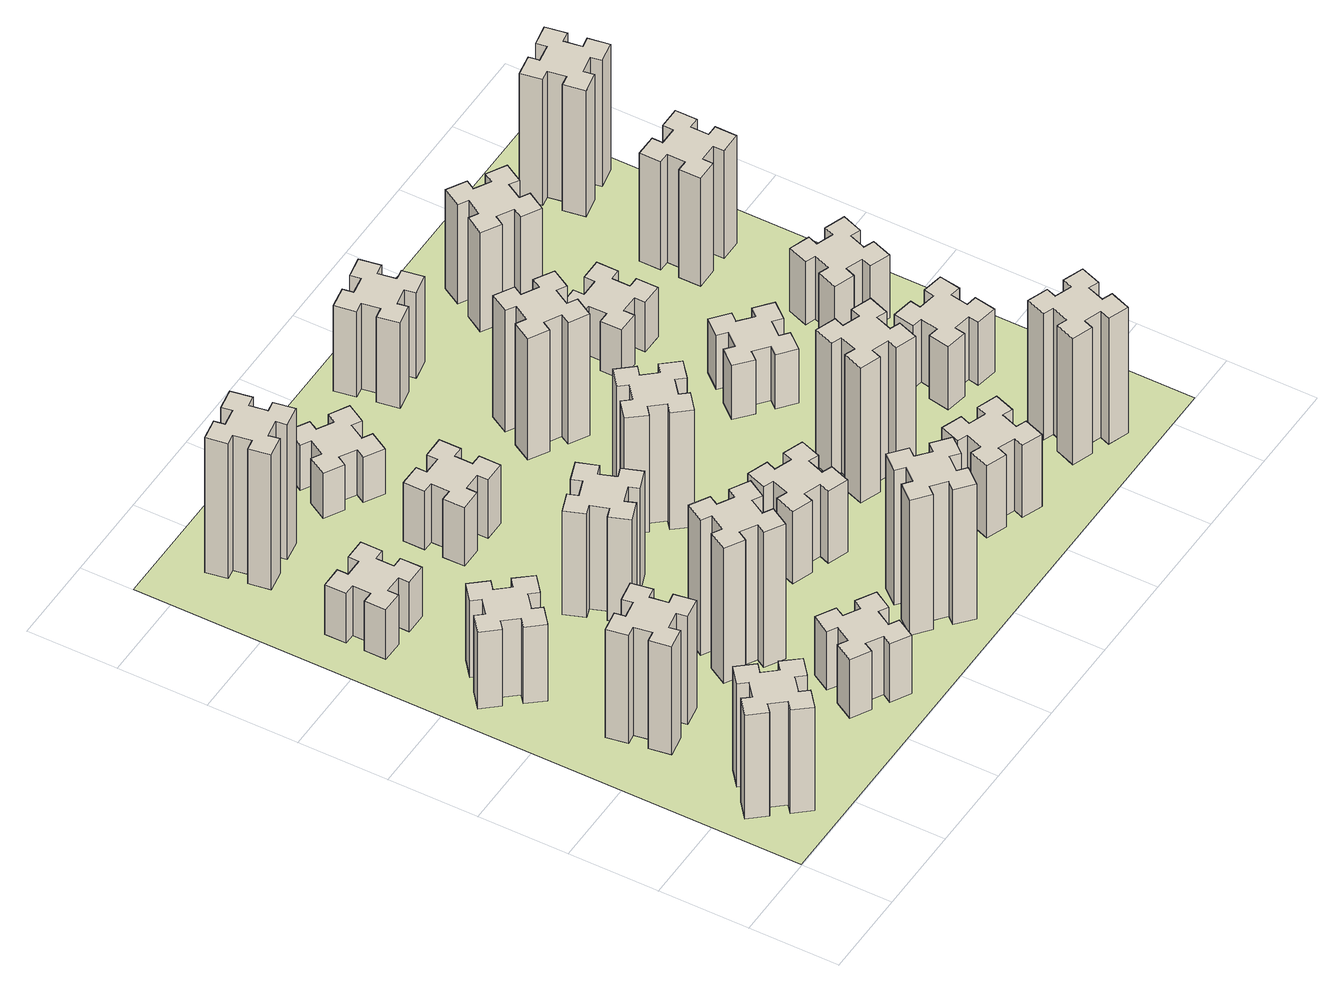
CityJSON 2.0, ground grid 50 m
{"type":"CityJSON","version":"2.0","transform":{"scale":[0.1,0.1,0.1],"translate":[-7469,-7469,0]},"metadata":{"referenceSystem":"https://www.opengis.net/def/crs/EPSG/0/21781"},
"CityObjects":{
"building1":{"type":"Building","attributes":{"class":"1000","function":"1000","usage":"1000","yearOfConstruction":2016,"roofType":"1000","measuredHeight":69,"storeysAboveGround":30,"storeysBelowGround":0},"geometry":[{"type":"Solid","lod":"1","boundaries":[[[[0,1,2,3,4,5,6,7,8,9,10,11,12,13,14,15,16,17,18,19]],[[17,16,20,21]],[[16,15,22,20]],[[15,14,23,22]],[[14,13,24,23]],[[13,12,25,24]],[[12,11,26,25]],[[11,10,27,26]],[[10,9,28,27]],[[9,8,29,28]],[[8,7,30,29]],[[7,6,31,30]],[[6,5,32,31]],[[5,4,33,32]],[[4,3,34,33]],[[3,2,35,34]],[[2,1,36,35]],[[1,0,37,36]],[[0,19,38,37]],[[19,18,39,38]],[[18,17,21,39]],[[24,25,26,27,28,29,30,31,32,33,34,35,36,37,38,39,21,20,22,23]]]]}]},
"building2":{"type":"Building","attributes":{"class":"1000","function":"1000","usage":"1000","yearOfConstruction":2016,"roofType":"1000","measuredHeight":72,"storeysAboveGround":30,"storeysBelowGround":0},"geometry":[{"type":"Solid","lod":"1","boundaries":[[[[40,41,42,43,44,45,46,47,48,49,50,51,52,53,54,55,56,57,58,59]],[[57,56,60,61]],[[56,55,62,60]],[[55,54,63,62]],[[54,53,64,63]],[[53,52,65,64]],[[52,51,66,65]],[[51,50,67,66]],[[50,49,68,67]],[[49,48,69,68]],[[48,47,70,69]],[[47,46,71,70]],[[46,45,72,71]],[[45,44,73,72]],[[44,43,74,73]],[[43,42,75,74]],[[42,41,76,75]],[[41,40,77,76]],[[40,59,78,77]],[[59,58,79,78]],[[58,57,61,79]],[[64,65,66,67,68,69,70,71,72,73,74,75,76,77,78,79,61,60,62,63]]]]}]},
"building3":{"type":"Building","attributes":{"class":"1000","function":"1000","usage":"1000","yearOfConstruction":2016,"roofType":"1000","measuredHeight":51,"storeysAboveGround":30,"storeysBelowGround":0},"geometry":[{"type":"Solid","lod":"1","boundaries":[[[[80,81,82,83,84,85,86,87,88,89,90,91,92,93,94,95,96,97,98,99]],[[97,96,100,101]],[[96,95,102,100]],[[95,94,103,102]],[[94,93,104,103]],[[93,92,105,104]],[[92,91,106,105]],[[91,90,107,106]],[[90,89,108,107]],[[89,88,109,108]],[[88,87,110,109]],[[87,86,111,110]],[[86,85,112,111]],[[85,84,113,112]],[[84,83,114,113]],[[83,82,115,114]],[[82,81,116,115]],[[81,80,117,116]],[[80,99,118,117]],[[99,98,119,118]],[[98,97,101,119]],[[104,105,106,107,108,109,110,111,112,113,114,115,116,117,118,119,101,100,102,103]]]]}]},
"building4":{"type":"Building","attributes":{"class":"1000","function":"1000","usage":"1000","yearOfConstruction":2016,"roofType":"1000","measuredHeight":33,"storeysAboveGround":30,"storeysBelowGround":0},"geometry":[{"type":"Solid","lod":"1","boundaries":[[[[120,121,122,123,124,125,126,127,128,129,130,131,132,133,134,135,136,137,138,139]],[[137,136,140,141]],[[136,135,142,140]],[[135,134,143,142]],[[134,133,144,143]],[[133,132,145,144]],[[132,131,146,145]],[[131,130,147,146]],[[130,129,148,147]],[[129,128,149,148]],[[128,127,150,149]],[[127,126,151,150]],[[126,125,152,151]],[[125,124,153,152]],[[124,123,154,153]],[[123,122,155,154]],[[122,121,156,155]],[[121,120,157,156]],[[120,139,158,157]],[[139,138,159,158]],[[138,137,141,159]],[[144,145,146,147,148,149,150,151,152,153,154,155,156,157,158,159,141,140,142,143]]]]}]},
"building5":{"type":"Building","attributes":{"class":"1000","function":"1000","usage":"1000","yearOfConstruction":2016,"roofType":"1000","measuredHeight":39,"storeysAboveGround":30,"storeysBelowGround":0},"geometry":[{"type":"Solid","lod":"1","boundaries":[[[[160,161,162,163,164,165,166,167,168,169,170,171,172,173,174,175,176,177,178,179]],[[177,176,180,181]],[[176,175,182,180]],[[175,174,183,182]],[[174,173,184,183]],[[173,172,185,184]],[[172,171,186,185]],[[171,170,187,186]],[[170,169,188,187]],[[169,168,189,188]],[[168,167,190,189]],[[167,166,191,190]],[[166,165,192,191]],[[165,164,193,192]],[[164,163,194,193]],[[163,162,195,194]],[[162,161,196,195]],[[161,160,197,196]],[[160,179,198,197]],[[179,178,199,198]],[[178,177,181,199]],[[184,185,186,187,188,189,190,191,192,193,194,195,196,197,198,199,181,180,182,183]]]]}]},
"building6":{"type":"Building","attributes":{"class":"1000","function":"1000","usage":"1000","yearOfConstruction":2016,"roofType":"1000","measuredHeight":90,"storeysAboveGround":30,"storeysBelowGround":0},"geometry":[{"type":"Solid","lod":"1","boundaries":[[[[200,201,202,203,204,205,206,207,208,209,210,211,212,213,214,215,216,217,218,219]],[[217,216,220,221]],[[216,215,222,220]],[[215,214,223,222]],[[214,213,224,223]],[[213,212,225,224]],[[212,211,226,225]],[[211,210,227,226]],[[210,209,228,227]],[[209,208,229,228]],[[208,207,230,229]],[[207,206,231,230]],[[206,205,232,231]],[[205,204,233,232]],[[204,203,234,233]],[[203,202,235,234]],[[202,201,236,235]],[[201,200,237,236]],[[200,219,238,237]],[[219,218,239,238]],[[218,217,221,239]],[[224,225,226,227,228,229,230,231,232,233,234,235,236,237,238,239,221,220,222,223]]]]}]},
"building7":{"type":"Building","attributes":{"class":"1000","function":"1000","usage":"1000","yearOfConstruction":2016,"roofType":"1000","measuredHeight":90,"storeysAboveGround":30,"storeysBelowGround":0},"geometry":[{"type":"Solid","lod":"1","boundaries":[[[[240,241,242,243,244,245,246,247,248,249,250,251,252,253,254,255,256,257,258,259]],[[257,256,260,261]],[[256,255,262,260]],[[255,254,263,262]],[[254,253,264,263]],[[253,252,265,264]],[[252,251,266,265]],[[251,250,267,266]],[[250,249,268,267]],[[249,248,269,268]],[[248,247,270,269]],[[247,246,271,270]],[[246,245,272,271]],[[245,244,273,272]],[[244,243,274,273]],[[243,242,275,274]],[[242,241,276,275]],[[241,240,277,276]],[[240,259,278,277]],[[259,258,279,278]],[[258,257,261,279]],[[264,265,266,267,268,269,270,271,272,273,274,275,276,277,278,279,261,260,262,263]]]]}]},
"building8":{"type":"Building","attributes":{"class":"1000","function":"1000","usage":"1000","yearOfConstruction":2016,"roofType":"1000","measuredHeight":69,"storeysAboveGround":30,"storeysBelowGround":0},"geometry":[{"type":"Solid","lod":"1","boundaries":[[[[280,281,282,283,284,285,286,287,288,289,290,291,292,293,294,295,296,297,298,299]],[[297,296,300,301]],[[296,295,302,300]],[[295,294,303,302]],[[294,293,304,303]],[[293,292,305,304]],[[292,291,306,305]],[[291,290,307,306]],[[290,289,308,307]],[[289,288,309,308]],[[288,287,310,309]],[[287,286,311,310]],[[286,285,312,311]],[[285,284,313,312]],[[284,283,314,313]],[[283,282,315,314]],[[282,281,316,315]],[[281,280,317,316]],[[280,299,318,317]],[[299,298,319,318]],[[298,297,301,319]],[[304,305,306,307,308,309,310,311,312,313,314,315,316,317,318,319,301,300,302,303]]]]}]},
"building9":{"type":"Building","attributes":{"class":"1000","function":"1000","usage":"1000","yearOfConstruction":2016,"roofType":"1000","measuredHeight":39,"storeysAboveGround":30,"storeysBelowGround":0},"geometry":[{"type":"Solid","lod":"1","boundaries":[[[[320,321,322,323,324,325,326,327,328,329,330,331,332,333,334,335,336,337,338,339]],[[337,336,340,341]],[[336,335,342,340]],[[335,334,343,342]],[[334,333,344,343]],[[333,332,345,344]],[[332,331,346,345]],[[331,330,347,346]],[[330,329,348,347]],[[329,328,349,348]],[[328,327,350,349]],[[327,326,351,350]],[[326,325,352,351]],[[325,324,353,352]],[[324,323,354,353]],[[323,322,355,354]],[[322,321,356,355]],[[321,320,357,356]],[[320,339,358,357]],[[339,338,359,358]],[[338,337,341,359]],[[344,345,346,347,348,349,350,351,352,353,354,355,356,357,358,359,341,340,342,343]]]]}]},
"building10":{"type":"Building","attributes":{"class":"1000","function":"1000","usage":"1000","yearOfConstruction":2016,"roofType":"1000","measuredHeight":90,"storeysAboveGround":30,"storeysBelowGround":0},"geometry":[{"type":"Solid","lod":"1","boundaries":[[[[360,361,362,363,364,365,366,367,368,369,370,371,372,373,374,375,376,377,378,379]],[[377,376,380,381]],[[376,375,382,380]],[[375,374,383,382]],[[374,373,384,383]],[[373,372,385,384]],[[372,371,386,385]],[[371,370,387,386]],[[370,369,388,387]],[[369,368,389,388]],[[368,367,390,389]],[[367,366,391,390]],[[366,365,392,391]],[[365,364,393,392]],[[364,363,394,393]],[[363,362,395,394]],[[362,361,396,395]],[[361,360,397,396]],[[360,379,398,397]],[[379,378,399,398]],[[378,377,381,399]],[[384,385,386,387,388,389,390,391,392,393,394,395,396,397,398,399,381,380,382,383]]]]}]},
"building11":{"type":"Building","attributes":{"class":"1000","function":"1000","usage":"1000","yearOfConstruction":2016,"roofType":"1000","measuredHeight":30,"storeysAboveGround":30,"storeysBelowGround":0},"geometry":[{"type":"Solid","lod":"1","boundaries":[[[[400,401,402,403,404,405,406,407,408,409,410,411,412,413,414,415,416,417,418,419]],[[417,416,420,421]],[[416,415,422,420]],[[415,414,423,422]],[[414,413,424,423]],[[413,412,425,424]],[[412,411,426,425]],[[411,410,427,426]],[[410,409,428,427]],[[409,408,429,428]],[[408,407,430,429]],[[407,406,431,430]],[[406,405,432,431]],[[405,404,433,432]],[[404,403,434,433]],[[403,402,435,434]],[[402,401,436,435]],[[401,400,437,436]],[[400,419,438,437]],[[419,418,439,438]],[[418,417,421,439]],[[424,425,426,427,428,429,430,431,432,433,434,435,436,437,438,439,421,420,422,423]]]]}]},
"building12":{"type":"Building","attributes":{"class":"1000","function":"1000","usage":"1000","yearOfConstruction":2016,"roofType":"1000","measuredHeight":48,"storeysAboveGround":30,"storeysBelowGround":0},"geometry":[{"type":"Solid","lod":"1","boundaries":[[[[440,441,442,443,444,445,446,447,448,449,450,451,452,453,454,455,456,457,458,459]],[[457,456,460,461]],[[456,455,462,460]],[[455,454,463,462]],[[454,453,464,463]],[[453,452,465,464]],[[452,451,466,465]],[[451,450,467,466]],[[450,449,468,467]],[[449,448,469,468]],[[448,447,470,469]],[[447,446,471,470]],[[446,445,472,471]],[[445,444,473,472]],[[444,443,474,473]],[[443,442,475,474]],[[442,441,476,475]],[[441,440,477,476]],[[440,459,478,477]],[[459,458,479,478]],[[458,457,461,479]],[[464,465,466,467,468,469,470,471,472,473,474,475,476,477,478,479,461,460,462,463]]]]}]},
"building13":{"type":"Building","attributes":{"class":"1000","function":"1000","usage":"1000","yearOfConstruction":2016,"roofType":"1000","measuredHeight":78,"storeysAboveGround":30,"storeysBelowGround":0},"geometry":[{"type":"Solid","lod":"1","boundaries":[[[[480,481,482,483,484,485,486,487,488,489,490,491,492,493,494,495,496,497,498,499]],[[497,496,500,501]],[[496,495,502,500]],[[495,494,503,502]],[[494,493,504,503]],[[493,492,505,504]],[[492,491,506,505]],[[491,490,507,506]],[[490,489,508,507]],[[489,488,509,508]],[[488,487,510,509]],[[487,486,511,510]],[[486,485,512,511]],[[485,484,513,512]],[[484,483,514,513]],[[483,482,515,514]],[[482,481,516,515]],[[481,480,517,516]],[[480,499,518,517]],[[499,498,519,518]],[[498,497,501,519]],[[504,505,506,507,508,509,510,511,512,513,514,515,516,517,518,519,501,500,502,503]]]]}]},
"building14":{"type":"Building","attributes":{"class":"1000","function":"1000","usage":"1000","yearOfConstruction":2016,"roofType":"1000","measuredHeight":81,"storeysAboveGround":30,"storeysBelowGround":0},"geometry":[{"type":"Solid","lod":"1","boundaries":[[[[520,521,522,523,524,525,526,527,528,529,530,531,532,533,534,535,536,537,538,539]],[[537,536,540,541]],[[536,535,542,540]],[[535,534,543,542]],[[534,533,544,543]],[[533,532,545,544]],[[532,531,546,545]],[[531,530,547,546]],[[530,529,548,547]],[[529,528,549,548]],[[528,527,550,549]],[[527,526,551,550]],[[526,525,552,551]],[[525,524,553,552]],[[524,523,554,553]],[[523,522,555,554]],[[522,521,556,555]],[[521,520,557,556]],[[520,539,558,557]],[[539,538,559,558]],[[538,537,541,559]],[[544,545,546,547,548,549,550,551,552,553,554,555,556,557,558,559,541,540,542,543]]]]}]},
"building15":{"type":"Building","attributes":{"class":"1000","function":"1000","usage":"1000","yearOfConstruction":2016,"roofType":"1000","measuredHeight":48,"storeysAboveGround":30,"storeysBelowGround":0},"geometry":[{"type":"Solid","lod":"1","boundaries":[[[[560,561,562,563,564,565,566,567,568,569,570,571,572,573,574,575,576,577,578,579]],[[577,576,580,581]],[[576,575,582,580]],[[575,574,583,582]],[[574,573,584,583]],[[573,572,585,584]],[[572,571,586,585]],[[571,570,587,586]],[[570,569,588,587]],[[569,568,589,588]],[[568,567,590,589]],[[567,566,591,590]],[[566,565,592,591]],[[565,564,593,592]],[[564,563,594,593]],[[563,562,595,594]],[[562,561,596,595]],[[561,560,597,596]],[[560,579,598,597]],[[579,578,599,598]],[[578,577,581,599]],[[584,585,586,587,588,589,590,591,592,593,594,595,596,597,598,599,581,580,582,583]]]]}]},
"building16":{"type":"Building","attributes":{"class":"1000","function":"1000","usage":"1000","yearOfConstruction":2016,"roofType":"1000","measuredHeight":90,"storeysAboveGround":30,"storeysBelowGround":0},"geometry":[{"type":"Solid","lod":"1","boundaries":[[[[600,601,602,603,604,605,606,607,608,609,610,611,612,613,614,615,616,617,618,619]],[[617,616,620,621]],[[616,615,622,620]],[[615,614,623,622]],[[614,613,624,623]],[[613,612,625,624]],[[612,611,626,625]],[[611,610,627,626]],[[610,609,628,627]],[[609,608,629,628]],[[608,607,630,629]],[[607,606,631,630]],[[606,605,632,631]],[[605,604,633,632]],[[604,603,634,633]],[[603,602,635,634]],[[602,601,636,635]],[[601,600,637,636]],[[600,619,638,637]],[[619,618,639,638]],[[618,617,621,639]],[[624,625,626,627,628,629,630,631,632,633,634,635,636,637,638,639,621,620,622,623]]]]}]},
"building17":{"type":"Building","attributes":{"class":"1000","function":"1000","usage":"1000","yearOfConstruction":2016,"roofType":"1000","measuredHeight":57,"storeysAboveGround":30,"storeysBelowGround":0},"geometry":[{"type":"Solid","lod":"1","boundaries":[[[[640,641,642,643,644,645,646,647,648,649,650,651,652,653,654,655,656,657,658,659]],[[657,656,660,661]],[[656,655,662,660]],[[655,654,663,662]],[[654,653,664,663]],[[653,652,665,664]],[[652,651,666,665]],[[651,650,667,666]],[[650,649,668,667]],[[649,648,669,668]],[[648,647,670,669]],[[647,646,671,670]],[[646,645,672,671]],[[645,644,673,672]],[[644,643,674,673]],[[643,642,675,674]],[[642,641,676,675]],[[641,640,677,676]],[[640,659,678,677]],[[659,658,679,678]],[[658,657,661,679]],[[664,665,666,667,668,669,670,671,672,673,674,675,676,677,678,679,661,660,662,663]]]]}]},
"building18":{"type":"Building","attributes":{"class":"1000","function":"1000","usage":"1000","yearOfConstruction":2016,"roofType":"1000","measuredHeight":36,"storeysAboveGround":30,"storeysBelowGround":0},"geometry":[{"type":"Solid","lod":"1","boundaries":[[[[680,681,682,683,684,685,686,687,688,689,690,691,692,693,694,695,696,697,698,699]],[[697,696,700,701]],[[696,695,702,700]],[[695,694,703,702]],[[694,693,704,703]],[[693,692,705,704]],[[692,691,706,705]],[[691,690,707,706]],[[690,689,708,707]],[[689,688,709,708]],[[688,687,710,709]],[[687,686,711,710]],[[686,685,712,711]],[[685,684,713,712]],[[684,683,714,713]],[[683,682,715,714]],[[682,681,716,715]],[[681,680,717,716]],[[680,699,718,717]],[[699,698,719,718]],[[698,697,701,719]],[[704,705,706,707,708,709,710,711,712,713,714,715,716,717,718,719,701,700,702,703]]]]}]},
"building19":{"type":"Building","attributes":{"class":"1000","function":"1000","usage":"1000","yearOfConstruction":2016,"roofType":"1000","measuredHeight":84,"storeysAboveGround":30,"storeysBelowGround":0},"geometry":[{"type":"Solid","lod":"1","boundaries":[[[[720,721,722,723,724,725,726,727,728,729,730,731,732,733,734,735,736,737,738,739]],[[737,736,740,741]],[[736,735,742,740]],[[735,734,743,742]],[[734,733,744,743]],[[733,732,745,744]],[[732,731,746,745]],[[731,730,747,746]],[[730,729,748,747]],[[729,728,749,748]],[[728,727,750,749]],[[727,726,751,750]],[[726,725,752,751]],[[725,724,753,752]],[[724,723,754,753]],[[723,722,755,754]],[[722,721,756,755]],[[721,720,757,756]],[[720,739,758,757]],[[739,738,759,758]],[[738,737,741,759]],[[744,745,746,747,748,749,750,751,752,753,754,755,756,757,758,759,741,740,742,743]]]]}]},
"building20":{"type":"Building","attributes":{"class":"1000","function":"1000","usage":"1000","yearOfConstruction":2016,"roofType":"1000","measuredHeight":33,"storeysAboveGround":30,"storeysBelowGround":0},"geometry":[{"type":"Solid","lod":"1","boundaries":[[[[760,761,762,763,764,765,766,767,768,769,770,771,772,773,774,775,776,777,778,779]],[[777,776,780,781]],[[776,775,782,780]],[[775,774,783,782]],[[774,773,784,783]],[[773,772,785,784]],[[772,771,786,785]],[[771,770,787,786]],[[770,769,788,787]],[[769,768,789,788]],[[768,767,790,789]],[[767,766,791,790]],[[766,765,792,791]],[[765,764,793,792]],[[764,763,794,793]],[[763,762,795,794]],[[762,761,796,795]],[[761,760,797,796]],[[760,779,798,797]],[[779,778,799,798]],[[778,777,781,799]],[[784,785,786,787,788,789,790,791,792,793,794,795,796,797,798,799,781,780,782,783]]]]}]},
"building21":{"type":"Building","attributes":{"class":"1000","function":"1000","usage":"1000","yearOfConstruction":2016,"roofType":"1000","measuredHeight":66,"storeysAboveGround":30,"storeysBelowGround":0},"geometry":[{"type":"Solid","lod":"1","boundaries":[[[[800,801,802,803,804,805,806,807,808,809,810,811,812,813,814,815,816,817,818,819]],[[817,816,820,821]],[[816,815,822,820]],[[815,814,823,822]],[[814,813,824,823]],[[813,812,825,824]],[[812,811,826,825]],[[811,810,827,826]],[[810,809,828,827]],[[809,808,829,828]],[[808,807,830,829]],[[807,806,831,830]],[[806,805,832,831]],[[805,804,833,832]],[[804,803,834,833]],[[803,802,835,834]],[[802,801,836,835]],[[801,800,837,836]],[[800,819,838,837]],[[819,818,839,838]],[[818,817,821,839]],[[824,825,826,827,828,829,830,831,832,833,834,835,836,837,838,839,821,820,822,823]]]]}]},
"building22":{"type":"Building","attributes":{"class":"1000","function":"1000","usage":"1000","yearOfConstruction":2016,"roofType":"1000","measuredHeight":42,"storeysAboveGround":30,"storeysBelowGround":0},"geometry":[{"type":"Solid","lod":"1","boundaries":[[[[840,841,842,843,844,845,846,847,848,849,850,851,852,853,854,855,856,857,858,859]],[[857,856,860,861]],[[856,855,862,860]],[[855,854,863,862]],[[854,853,864,863]],[[853,852,865,864]],[[852,851,866,865]],[[851,850,867,866]],[[850,849,868,867]],[[849,848,869,868]],[[848,847,870,869]],[[847,846,871,870]],[[846,845,872,871]],[[845,844,873,872]],[[844,843,874,873]],[[843,842,875,874]],[[842,841,876,875]],[[841,840,877,876]],[[840,859,878,877]],[[859,858,879,878]],[[858,857,861,879]],[[864,865,866,867,868,869,870,871,872,873,874,875,876,877,878,879,861,860,862,863]]]]}]},
"building23":{"type":"Building","attributes":{"class":"1000","function":"1000","usage":"1000","yearOfConstruction":2016,"roofType":"1000","measuredHeight":42,"storeysAboveGround":30,"storeysBelowGround":0},"geometry":[{"type":"Solid","lod":"1","boundaries":[[[[880,881,882,883,884,885,886,887,888,889,890,891,892,893,894,895,896,897,898,899]],[[897,896,900,901]],[[896,895,902,900]],[[895,894,903,902]],[[894,893,904,903]],[[893,892,905,904]],[[892,891,906,905]],[[891,890,907,906]],[[890,889,908,907]],[[889,888,909,908]],[[888,887,910,909]],[[887,886,911,910]],[[886,885,912,911]],[[885,884,913,912]],[[884,883,914,913]],[[883,882,915,914]],[[882,881,916,915]],[[881,880,917,916]],[[880,899,918,917]],[[899,898,919,918]],[[898,897,901,919]],[[904,905,906,907,908,909,910,911,912,913,914,915,916,917,918,919,901,900,902,903]]]]}]},
"building24":{"type":"Building","attributes":{"class":"1000","function":"1000","usage":"1000","yearOfConstruction":2016,"roofType":"1000","measuredHeight":72,"storeysAboveGround":30,"storeysBelowGround":0},"geometry":[{"type":"Solid","lod":"1","boundaries":[[[[920,921,922,923,924,925,926,927,928,929,930,931,932,933,934,935,936,937,938,939]],[[937,936,940,941]],[[936,935,942,940]],[[935,934,943,942]],[[934,933,944,943]],[[933,932,945,944]],[[932,931,946,945]],[[931,930,947,946]],[[930,929,948,947]],[[929,928,949,948]],[[928,927,950,949]],[[927,926,951,950]],[[926,925,952,951]],[[925,924,953,952]],[[924,923,954,953]],[[923,922,955,954]],[[922,921,956,955]],[[921,920,957,956]],[[920,939,958,957]],[[939,938,959,958]],[[938,937,941,959]],[[944,945,946,947,948,949,950,951,952,953,954,955,956,957,958,959,941,940,942,943]]]]}]},
"building25":{"type":"Building","attributes":{"class":"1000","function":"1000","usage":"1000","yearOfConstruction":2016,"roofType":"1000","measuredHeight":84,"storeysAboveGround":30,"storeysBelowGround":0},"geometry":[{"type":"Solid","lod":"1","boundaries":[[[[960,961,962,963,964,965,966,967,968,969,970,971,972,973,974,975,976,977,978,979]],[[977,976,980,981]],[[976,975,982,980]],[[975,974,983,982]],[[974,973,984,983]],[[973,972,985,984]],[[972,971,986,985]],[[971,970,987,986]],[[970,969,988,987]],[[969,968,989,988]],[[968,967,990,989]],[[967,966,991,990]],[[966,965,992,991]],[[965,964,993,992]],[[964,963,994,993]],[[963,962,995,994]],[[962,961,996,995]],[[961,960,997,996]],[[960,979,998,997]],[[979,978,999,998]],[[978,977,981,999]],[[984,985,986,987,988,989,990,991,992,993,994,995,996,997,998,999,981,980,982,983]]]]}]},
"landuse1":{"type":"LandUse","attributes":{"name":"plot1","function":"1010"},"geometry":[{"type":"MultiSurface","lod":"1","boundaries":[[[1000,1001,1002,1003]]]}]}
},
"vertices":[
[492,408,0],[427,484,0],[473,523,0],[396,615,0],[304,538,0],[343,492,0],[266,427,0],[228,473,0],[136,396,0],[213,304,0],[259,343,0],[323,266,0],[277,228,0],[354,136,0],[446,213,0],[408,259,0],[484,323,0],[523,277,0],[615,354,0],[538,446,0],[484,323,690],[523,277,690],[408,259,690],[446,213,690],[354,136,690],[277,228,690],[323,266,690],[259,343,690],[213,304,690],[136,396,690],[228,473,690],[266,427,690],[343,492,690],[304,538,690],[396,615,690],[473,523,690],[427,484,690],[492,408,690],[538,446,690],[615,354,690],
[505,1232,0],[407,1215,0],[397,1274,0],[278,1253,0],[299,1135,0],[358,1145,0],[376,1047,0],[317,1037,0],[337,918,0],[456,939,0],[445,998,0],[544,1016,0],[554,957,0],[672,977,0],[651,1096,0],[592,1085,0],[575,1184,0],[634,1194,0],[613,1312,0],[495,1291,0],[575,1184,720],[634,1194,720],[592,1085,720],[651,1096,720],[672,977,720],[554,957,720],[544,1016,720],[445,998,720],[456,939,720],[337,918,720],[317,1037,720],[376,1047,720],[358,1145,720],[299,1135,720],[278,1253,720],[397,1274,720],[407,1215,720],[505,1232,720],[495,1291,720],[613,1312,720],
[492,1888,0],[427,1964,0],[473,2003,0],[396,2095,0],[304,2018,0],[343,1972,0],[266,1907,0],[228,1953,0],[136,1876,0],[213,1784,0],[259,1823,0],[323,1746,0],[277,1708,0],[354,1616,0],[446,1693,0],[408,1739,0],[484,1803,0],[523,1757,0],[615,1834,0],[538,1926,0],[484,1803,510],[523,1757,510],[408,1739,510],[446,1693,510],[354,1616,510],[277,1708,510],[323,1746,510],[259,1823,510],[213,1784,510],[136,1876,510],[228,1953,510],[266,1907,510],[343,1972,510],[304,2018,510],[396,2095,510],[473,2003,510],[427,1964,510],[492,1888,510],[538,1926,510],[615,1834,510],
[485,2545,0],[485,2645,0],[545,2645,0],[545,2765,0],[425,2765,0],[425,2705,0],[325,2705,0],[325,2765,0],[205,2765,0],[205,2645,0],[265,2645,0],[265,2545,0],[205,2545,0],[205,2425,0],[325,2425,0],[325,2485,0],[425,2485,0],[425,2425,0],[545,2425,0],[545,2545,0],[425,2485,330],[425,2425,330],[325,2485,330],[325,2425,330],[205,2425,330],[205,2545,330],[265,2545,330],[265,2645,330],[205,2645,330],[205,2765,330],[325,2765,330],[325,2705,330],[425,2705,330],[425,2765,330],[545,2765,330],[545,2645,330],[485,2645,330],[485,2545,330],[545,2545,330],[545,2425,330],
[1145,474,0],[1095,387,0],[1043,417,0],[983,313,0],[1087,253,0],[1117,305,0],[1204,255,0],[1174,203,0],[1278,143,0],[1338,247,0],[1286,277,0],[1336,364,0],[1388,334,0],[1448,438,0],[1344,498,0],[1314,446,0],[1227,496,0],[1257,548,0],[1153,608,0],[1093,504,0],[1227,496,390],[1257,548,390],[1314,446,390],[1344,498,390],[1448,438,390],[1388,334,390],[1336,364,390],[1286,277,390],[1338,247,390],[1278,143,390],[1174,203,390],[1204,255,390],[1117,305,390],[1087,253,390],[983,313,390],[1043,417,390],[1095,387,390],[1145,474,390],[1093,504,390],[1153,608,390],
[1214,1086,0],[1127,1136,0],[1157,1188,0],[1053,1248,0],[993,1144,0],[1045,1114,0],[995,1027,0],[943,1057,0],[883,953,0],[987,893,0],[1017,945,0],[1104,895,0],[1074,843,0],[1178,783,0],[1238,887,0],[1186,917,0],[1236,1004,0],[1288,974,0],[1348,1078,0],[1244,1138,0],[1236,1004,900],[1288,974,900],[1186,917,900],[1238,887,900],[1178,783,900],[1074,843,900],[1104,895,900],[1017,945,900],[987,893,900],[883,953,900],[943,1057,900],[995,1027,900],[1045,1114,900],[993,1144,900],[1053,1248,900],[1157,1188,900],[1127,1136,900],[1214,1086,900],[1244,1138,900],[1348,1078,900],
[592,3305,0],[575,3404,0],[634,3414,0],[613,3532,0],[495,3511,0],[505,3452,0],[407,3435,0],[397,3494,0],[278,3473,0],[299,3355,0],[358,3365,0],[376,3267,0],[317,3257,0],[337,3138,0],[456,3159,0],[445,3218,0],[544,3236,0],[554,3177,0],[672,3197,0],[651,3316,0],[544,3236,900],[554,3177,900],[445,3218,900],[456,3159,900],[337,3138,900],[317,3257,900],[376,3267,900],[358,3365,900],[299,3355,900],[278,3473,900],[397,3494,900],[407,3435,900],[505,3452,900],[495,3511,900],[613,3532,900],[634,3414,900],[575,3404,900],[592,3305,900],[651,3316,900],[672,3197,900],
[995,1765,0],[1029,1671,0],[973,1650,0],[1014,1537,0],[1127,1579,0],[1106,1635,0],[1200,1669,0],[1220,1613,0],[1333,1654,0],[1292,1767,0],[1236,1746,0],[1202,1840,0],[1258,1860,0],[1217,1973,0],[1104,1932,0],[1125,1876,0],[1031,1842,0],[1010,1898,0],[897,1857,0],[939,1744,0],[1031,1842,690],[1010,1898,690],[1125,1876,690],[1104,1932,690],[1217,1973,690],[1258,1860,690],[1202,1840,690],[1236,1746,690],[1292,1767,690],[1333,1654,690],[1220,1613,690],[1200,1669,690],[1106,1635,690],[1127,1579,690],[1014,1537,690],[973,1650,690],[1029,1671,690],[995,1765,690],[939,1744,690],[897,1857,690],
[1005,2645,0],[1005,2545,0],[945,2545,0],[945,2425,0],[1065,2425,0],[1065,2485,0],[1165,2485,0],[1165,2425,0],[1285,2425,0],[1285,2545,0],[1225,2545,0],[1225,2645,0],[1285,2645,0],[1285,2765,0],[1165,2765,0],[1165,2705,0],[1065,2705,0],[1065,2765,0],[945,2765,0],[945,2645,0],[1065,2705,390],[1065,2765,390],[1165,2705,390],[1165,2765,390],[1285,2765,390],[1285,2645,390],[1225,2645,390],[1225,2545,390],[1285,2545,390],[1285,2425,390],[1165,2425,390],[1165,2485,390],[1065,2485,390],[1065,2425,390],[945,2425,390],[945,2545,390],[1005,2545,390],[1005,2645,390],[945,2645,390],[945,2765,390],
[1746,323,0],[1823,259,0],[1784,213,0],[1876,136,0],[1953,228,0],[1907,266,0],[1972,343,0],[2018,304,0],[2095,396,0],[2003,473,0],[1964,427,0],[1888,492,0],[1926,538,0],[1834,615,0],[1757,523,0],[1803,484,0],[1739,408,0],[1693,446,0],[1616,354,0],[1708,277,0],[1739,408,900],[1693,446,900],[1803,484,900],[1757,523,900],[1834,615,900],[1926,538,900],[1888,492,900],[1964,427,900],[2003,473,900],[2095,396,900],[2018,304,900],[1972,343,900],[1907,266,900],[1953,228,900],[1876,136,900],[1784,213,900],[1823,259,900],[1746,323,900],[1708,277,900],[1616,354,900],
[1186,3137,0],[1236,3224,0],[1288,3194,0],[1348,3298,0],[1244,3358,0],[1214,3306,0],[1127,3356,0],[1157,3408,0],[1053,3468,0],[993,3364,0],[1045,3334,0],[995,3247,0],[943,3277,0],[883,3173,0],[987,3113,0],[1017,3165,0],[1104,3115,0],[1074,3063,0],[1178,3003,0],[1238,3107,0],[1104,3115,300],[1074,3063,300],[1017,3165,300],[987,3113,300],[883,3173,300],[943,3277,300],[995,3247,300],[1045,3334,300],[993,3364,300],[1053,3468,300],[1157,3408,300],[1127,3356,300],[1214,3306,300],[1244,3358,300],[1348,3298,300],[1288,3194,300],[1236,3224,300],[1186,3137,300],[1238,3107,300],[1178,3003,300],
[1769,1200,0],[1735,1106,0],[1679,1127,0],[1637,1014,0],[1750,973,0],[1771,1029,0],[1865,995,0],[1844,939,0],[1957,897,0],[1998,1010,0],[1942,1031,0],[1976,1125,0],[2032,1104,0],[2073,1217,0],[1960,1258,0],[1940,1202,0],[1846,1236,0],[1867,1292,0],[1754,1333,0],[1713,1220,0],[1846,1236,480],[1867,1292,480],[1940,1202,480],[1960,1258,480],[2073,1217,480],[2032,1104,480],[1976,1125,480],[1942,1031,480],[1998,1010,480],[1957,897,480],[1844,939,480],[1865,995,480],[1771,1029,480],[1750,973,480],[1637,1014,480],[1679,1127,480],[1735,1106,480],[1769,1200,480],[1713,1220,480],[1754,1333,480],
[1723,1972,0],[1646,1907,0],[1608,1953,0],[1516,1876,0],[1593,1784,0],[1639,1823,0],[1703,1746,0],[1657,1708,0],[1734,1616,0],[1826,1693,0],[1788,1739,0],[1864,1803,0],[1903,1757,0],[1995,1834,0],[1918,1926,0],[1872,1888,0],[1807,1964,0],[1853,2003,0],[1776,2095,0],[1684,2018,0],[1807,1964,780],[1853,2003,780],[1872,1888,780],[1918,1926,780],[1995,1834,780],[1903,1757,780],[1864,1803,780],[1788,1739,780],[1826,1693,780],[1734,1616,780],[1657,1708,780],[1703,1746,780],[1639,1823,780],[1593,1784,780],[1516,1876,780],[1608,1953,780],[1646,1907,780],[1723,1972,780],[1684,2018,780],[1776,2095,780],
[2054,2666,0],[1967,2716,0],[1997,2768,0],[1893,2828,0],[1833,2724,0],[1885,2694,0],[1835,2607,0],[1783,2637,0],[1723,2533,0],[1827,2473,0],[1857,2525,0],[1944,2475,0],[1914,2423,0],[2018,2363,0],[2078,2467,0],[2026,2497,0],[2076,2584,0],[2128,2554,0],[2188,2658,0],[2084,2718,0],[2076,2584,810],[2128,2554,810],[2026,2497,810],[2078,2467,810],[2018,2363,810],[1914,2423,810],[1944,2475,810],[1857,2525,810],[1827,2473,810],[1723,2533,810],[1783,2637,810],[1835,2607,810],[1885,2694,810],[1833,2724,810],[1893,2828,810],[1997,2768,810],[1967,2716,810],[2054,2666,810],[2084,2718,810],[2188,2658,810],
[2509,560,0],[2475,466,0],[2419,487,0],[2377,374,0],[2490,333,0],[2511,389,0],[2605,355,0],[2584,299,0],[2697,257,0],[2738,370,0],[2682,391,0],[2716,485,0],[2772,464,0],[2813,577,0],[2700,618,0],[2680,562,0],[2586,596,0],[2607,652,0],[2494,693,0],[2453,580,0],[2586,596,480],[2607,652,480],[2680,562,480],[2700,618,480],[2813,577,480],[2772,464,480],[2716,485,480],[2682,391,480],[2738,370,480],[2697,257,480],[2584,299,480],[2605,355,480],[2511,389,480],[2490,333,480],[2377,374,480],[2419,487,480],[2475,466,480],[2509,560,480],[2453,580,480],[2494,693,480],
[2580,1202,0],[2486,1236,0],[2507,1292,0],[2394,1333,0],[2353,1220,0],[2409,1200,0],[2375,1106,0],[2319,1127,0],[2277,1014,0],[2390,973,0],[2411,1029,0],[2505,995,0],[2484,939,0],[2597,897,0],[2638,1010,0],[2582,1031,0],[2616,1125,0],[2672,1104,0],[2713,1217,0],[2600,1258,0],[2616,1125,900],[2672,1104,900],[2582,1031,900],[2638,1010,900],[2597,897,900],[2484,939,900],[2505,995,900],[2411,1029,900],[2390,973,900],[2277,1014,900],[2319,1127,900],[2375,1106,900],[2409,1200,900],[2353,1220,900],[2394,1333,900],[2507,1292,900],[2486,1236,900],[2580,1202,900],[2600,1258,900],[2713,1217,900],
[1738,3465,0],[1756,3367,0],[1697,3357,0],[1717,3238,0],[1836,3259,0],[1825,3318,0],[1924,3336,0],[1934,3277,0],[2052,3297,0],[2031,3416,0],[1972,3405,0],[1955,3504,0],[2014,3514,0],[1993,3632,0],[1875,3611,0],[1885,3552,0],[1787,3535,0],[1777,3594,0],[1658,3573,0],[1679,3455,0],[1787,3535,570],[1777,3594,570],[1885,3552,570],[1875,3611,570],[1993,3632,570],[2014,3514,570],[1955,3504,570],[1972,3405,570],[2031,3416,570],[2052,3297,570],[1934,3277,570],[1924,3336,570],[1825,3318,570],[1836,3259,570],[1717,3238,570],[1697,3357,570],[1756,3367,570],[1738,3465,570],[1679,3455,570],[1658,3573,570],
[2747,1746,0],[2812,1823,0],[2858,1784,0],[2935,1876,0],[2843,1953,0],[2804,1907,0],[2728,1972,0],[2766,2018,0],[2674,2095,0],[2597,2003,0],[2643,1964,0],[2579,1888,0],[2533,1926,0],[2456,1834,0],[2548,1757,0],[2586,1803,0],[2663,1739,0],[2624,1693,0],[2716,1616,0],[2793,1708,0],[2663,1739,360],[2624,1693,360],[2586,1803,360],[2548,1757,360],[2456,1834,360],[2533,1926,360],[2579,1888,360],[2643,1964,360],[2597,2003,360],[2674,2095,360],[2766,2018,360],[2728,1972,360],[2804,1907,360],[2843,1953,360],[2935,1876,360],[2858,1784,360],[2812,1823,360],[2747,1746,360],[2793,1708,360],[2716,1616,360],
[3322,291,0],[3356,385,0],[3412,364,0],[3453,477,0],[3340,518,0],[3320,462,0],[3226,496,0],[3247,552,0],[3134,593,0],[3093,480,0],[3149,460,0],[3115,366,0],[3059,387,0],[3017,274,0],[3130,233,0],[3151,289,0],[3245,255,0],[3224,199,0],[3337,157,0],[3378,270,0],[3245,255,840],[3224,199,840],[3151,289,840],[3130,233,840],[3017,274,840],[3059,387,840],[3115,366,840],[3149,460,840],[3093,480,840],[3134,593,840],[3247,552,840],[3226,496,840],[3320,462,840],[3340,518,840],[3453,477,840],[3412,364,840],[3356,385,840],[3322,291,840],[3378,270,840],[3337,157,840],
[2545,2485,0],[2645,2485,0],[2645,2425,0],[2765,2425,0],[2765,2545,0],[2705,2545,0],[2705,2645,0],[2765,2645,0],[2765,2765,0],[2645,2765,0],[2645,2705,0],[2545,2705,0],[2545,2765,0],[2425,2765,0],[2425,2645,0],[2485,2645,0],[2485,2545,0],[2425,2545,0],[2425,2425,0],[2545,2425,0],[2485,2545,330],[2425,2545,330],[2485,2645,330],[2425,2645,330],[2425,2765,330],[2545,2765,330],[2545,2705,330],[2645,2705,330],[2645,2765,330],[2765,2765,330],[2765,2645,330],[2705,2645,330],[2705,2545,330],[2765,2545,330],[2765,2425,330],[2645,2425,330],[2645,2485,330],[2545,2485,330],[2545,2425,330],[2425,2425,330],
[2694,3306,0],[2607,3356,0],[2637,3408,0],[2533,3468,0],[2473,3364,0],[2525,3334,0],[2475,3247,0],[2423,3277,0],[2363,3173,0],[2467,3113,0],[2497,3165,0],[2584,3115,0],[2554,3063,0],[2658,3003,0],[2718,3107,0],[2666,3137,0],[2716,3224,0],[2768,3194,0],[2828,3298,0],[2724,3358,0],[2716,3224,660],[2768,3194,660],[2666,3137,660],[2718,3107,660],[2658,3003,660],[2554,3063,660],[2584,3115,660],[2497,3165,660],[2467,3113,660],[2363,3173,660],[2423,3277,660],[2475,3247,660],[2525,3334,660],[2473,3364,660],[2533,3468,660],[2637,3408,660],[2607,3356,660],[2694,3306,660],[2724,3358,660],[2828,3298,660],
[3167,1016,0],[3265,998,0],[3255,939,0],[3373,918,0],[3394,1037,0],[3335,1047,0],[3352,1145,0],[3411,1135,0],[3432,1253,0],[3314,1274,0],[3304,1215,0],[3205,1232,0],[3216,1291,0],[3097,1312,0],[3077,1194,0],[3136,1184,0],[3118,1085,0],[3059,1096,0],[3038,977,0],[3157,957,0],[3118,1085,420],[3059,1096,420],[3136,1184,420],[3077,1194,420],[3097,1312,420],[3216,1291,420],[3205,1232,420],[3304,1215,420],[3314,1274,420],[3432,1253,420],[3411,1135,420],[3352,1145,420],[3335,1047,420],[3394,1037,420],[3373,918,420],[3255,939,420],[3265,998,420],[3167,1016,420],[3157,957,420],[3038,977,420],
[3420,1842,0],[3326,1876,0],[3347,1932,0],[3234,1973,0],[3193,1860,0],[3249,1840,0],[3215,1746,0],[3159,1767,0],[3117,1654,0],[3230,1613,0],[3251,1669,0],[3345,1635,0],[3324,1579,0],[3437,1537,0],[3478,1650,0],[3422,1671,0],[3456,1765,0],[3512,1744,0],[3553,1857,0],[3440,1898,0],[3456,1765,420],[3512,1744,420],[3422,1671,420],[3478,1650,420],[3437,1537,420],[3324,1579,420],[3345,1635,420],[3251,1669,420],[3230,1613,420],[3117,1654,420],[3159,1767,420],[3215,1746,420],[3249,1840,420],[3193,1860,420],[3234,1973,420],[3347,1932,420],[3326,1876,420],[3420,1842,420],[3440,1898,420],[3553,1857,420],
[3385,2705,0],[3285,2705,0],[3285,2765,0],[3165,2765,0],[3165,2645,0],[3225,2645,0],[3225,2545,0],[3165,2545,0],[3165,2425,0],[3285,2425,0],[3285,2485,0],[3385,2485,0],[3385,2425,0],[3505,2425,0],[3505,2545,0],[3445,2545,0],[3445,2645,0],[3505,2645,0],[3505,2765,0],[3385,2765,0],[3445,2645,720],[3505,2645,720],[3445,2545,720],[3505,2545,720],[3505,2425,720],[3385,2425,720],[3385,2485,720],[3285,2485,720],[3285,2425,720],[3165,2425,720],[3165,2545,720],[3225,2545,720],[3225,2645,720],[3165,2645,720],[3165,2765,720],[3285,2765,720],[3285,2705,720],[3385,2705,720],[3385,2765,720],[3505,2765,720],
[3552,3305,0],[3535,3404,0],[3594,3414,0],[3573,3532,0],[3455,3511,0],[3465,3452,0],[3367,3435,0],[3357,3494,0],[3238,3473,0],[3259,3355,0],[3318,3365,0],[3336,3267,0],[3277,3257,0],[3297,3138,0],[3416,3159,0],[3405,3218,0],[3504,3236,0],[3514,3177,0],[3632,3197,0],[3611,3316,0],[3504,3236,840],[3514,3177,840],[3405,3218,840],[3416,3159,840],[3297,3138,840],[3277,3257,840],[3336,3267,840],[3318,3365,840],[3259,3355,840],[3238,3473,840],[3357,3494,840],[3367,3435,840],[3465,3452,840],[3455,3511,840],[3573,3532,840],[3594,3414,840],[3535,3404,840],[3552,3305,840],[3611,3316,840],[3632,3197,840],
[5,3705,0],[3705,3705,0],[3705,5,0],[5,5,0]
]}
